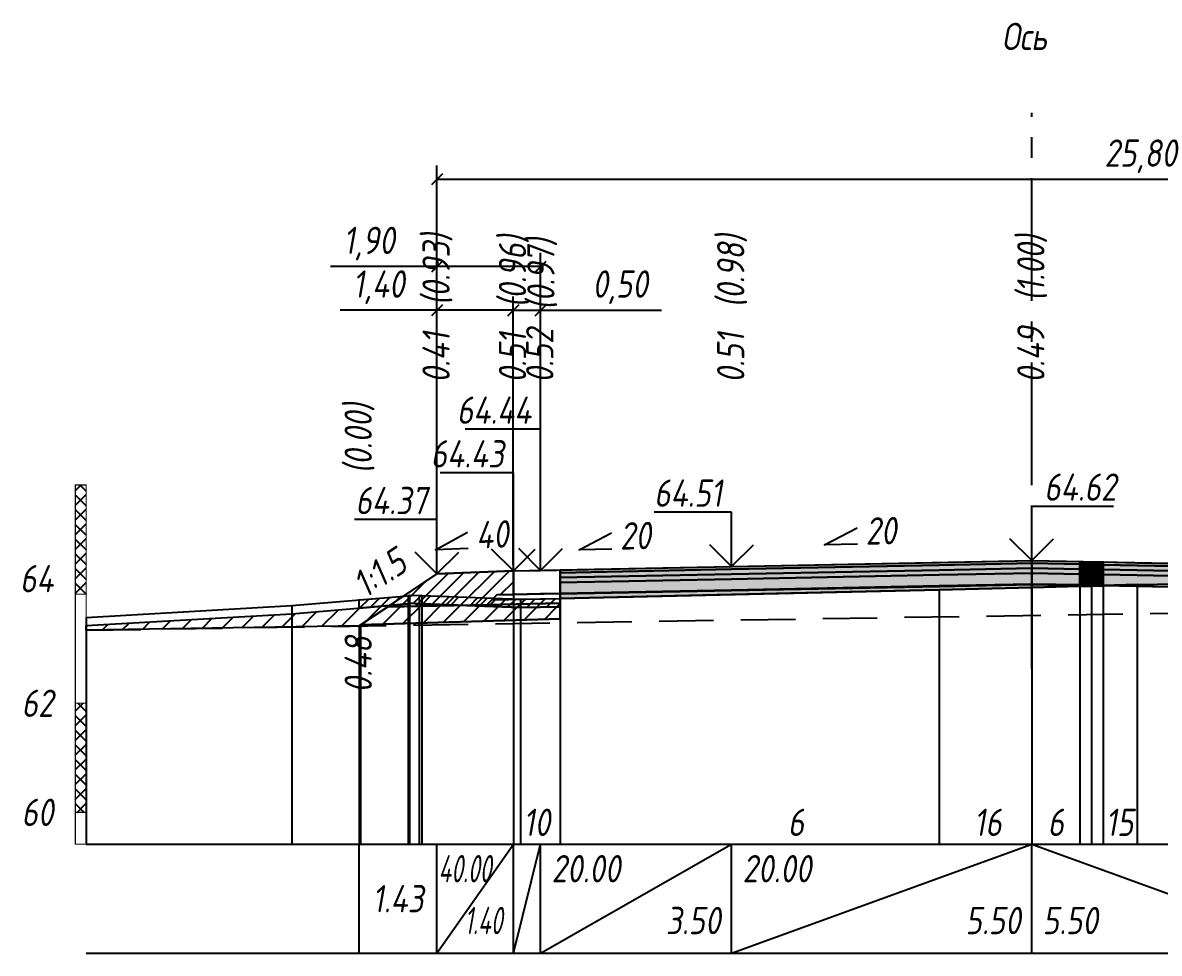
# Model space of a CAD drawing. Extents: x -717 to 1451, y -133302 to 233.
# Drawn here: x -302.2 to -198.1, y -128910 to -128824.7 of the extents above; entities that cross this region are included whole.
import ezdxf
from ezdxf.enums import TextEntityAlignment as Align

# ---------------------------------------------------------------- set-up
doc = ezdxf.new("R2010")
doc.units = 0
doc.linetypes.add('осевая2', pattern=[1.125, 0.75, -0.125, 0.125, -0.125])
doc.linetypes.add('штриховая', pattern=[0.75, 0.5, -0.25])
for name, color, linetype in [('Интерполированный поперечник', 2, 'Continuous'), ('Код_514', 1, 'Continuous'), ('Контур_0', 7, 'Continuous'), ('Контур_2521', 7, 'Continuous'), ('Контур_2564', 7, 'Continuous'), ('Контур_2660', 7, 'Continuous'), ('Контур_2665', 7, 'Continuous'), ('Контур_400', 7, 'Continuous'), ('Контур_508', 7, 'Continuous'), ('Контур_512', 7, 'Continuous'), ('Контур_513', 7, 'Continuous'), ('Контур_818', 7, 'Continuous'), ('Красный поперечник', 1, 'Continuous'), ('Линейка абсолютных высот', 7, 'Continuous'), ('Объём_2501', 7, 'Continuous'), ('Объём_2564', 7, 'Continuous'), ('Объём_2650', 7, 'Continuous'), ('Объём_2660', 7, 'Continuous'), ('Объём_2661', 7, 'Continuous'), ('Объём_2665', 7, 'Continuous'), ('Объём_2666', 7, 'Continuous'), ('Объём_2667', 7, 'Continuous'), ('Объём_2668', 7, 'Continuous'), ('Объём_2669', 7, 'Continuous'), ('Объём_2675', 7, 'Continuous'), ('Объём_2753', 7, 'Continuous'), ('Ось', 1, 'осевая2'), ('Откосы', 7, 'Continuous'), ('Отметки покрытия', 7, 'Continuous'), ('Рабочие отметки', 7, 'Continuous'), ('Рабочие отметки доп.', 7, 'Continuous'), ('Слои выравнивания', 7, 'Continuous'), ('Таблица', 7, 'Continuous'), ('Уклоны проезжей части', 7, 'Continuous'), ('Черный поперечник', 3, 'Continuous')]:
    doc.layers.add(name, color=color, linetype=linetype)
for name, color, linetype, true_color in [('Контур_2540', 2, 'Continuous', 0xffff00), ('Контур_2560', 2, 'Continuous', 0xffff00), ('Контур_2561', 7, 'Continuous', 0xff8040), ('Контур_2562', 3, 'Continuous', 0x00ff00), ('Контур_2563', 7, 'Continuous', 0xff8000), ('Контур_2570', 7, 'Continuous', 0x80ff00), ('Контур_2725', 7, 'Continuous', 0x323232), ('Контур_2736', 4, 'Continuous', 0x00ffff), ('Контур_2737', 4, 'Continuous', 0x00ffff), ('Контур_2738', 4, 'Continuous', 0x00ffff), ('Контур_2739', 4, 'Continuous', 0x00ffff), ('Контур_2741', 4, 'Continuous', 0x00ffff), ('Контур_2742', 4, 'Continuous', 0x00ffff), ('Контур_2743', 4, 'Continuous', 0x00ffff), ('Контур_2744', 7, 'Continuous', 0xa4ffff), ('Контур_2745', 7, 'Continuous', 0xa4ffff), ('Контур_2747', 4, 'Continuous', 0x00ffff), ('Контур_2748', 4, 'Continuous', 0x00ffff), ('Контур_2749', 4, 'Continuous', 0x00ffff), ('Контур_2750', 4, 'Continuous', 0x00ffff), ('Контур_2751', 4, 'Continuous', 0x00ffff), ('Контур_2752', 4, 'Continuous', 0x00ffff), ('Контур_2760', 7, 'Continuous', 0x323232), ('Контур_2761', 7, 'Continuous', 0x323232), ('Контур_2762', 7, 'Continuous', 0x323232), ('Контур_2763', 7, 'Continuous', 0x323232), ('Контур_2764', 7, 'Continuous', 0x323232), ('Контур_2765', 7, 'Continuous', 0x323232), ('Контур_402', 7, 'Continuous', 0xff6464), ('Контур_703', 4, 'Continuous', 0x00ffff), ('Контур_705', 4, 'Continuous', 0x00ffff), ('Контур_707', 4, 'Continuous', 0x00ffff), ('Контур_720', 131, 'Continuous', 0xaaffff), ('Объём_2500', 7, 'Continuous', 0xc0c0c0), ('Объём_2520', 7, 'Continuous', 0x80ffff), ('Объём_2540', 2, 'Continuous', 0xffff00), ('Объём_2560', 2, 'Continuous', 0xffff00), ('Объём_2561', 7, 'Continuous', 0xff8040), ('Объём_2562', 3, 'Continuous', 0x00ff00), ('Объём_2563', 7, 'Continuous', 0xff8000), ('Объём_2570', 7, 'Continuous', 0x80ff00), ('Объём_2600', 7, 'Continuous', 0x808000), ('Объём_2746', 2, 'Continuous', 0xffff00)]:
    doc.layers.add(name, color=color, linetype=linetype, true_color=true_color)
doc.styles.get("Standard").update_dxf_attribs({"font": 'txt', "height": 2.5})
doc.styles.add('М', font='romand.shx', dxfattribs={"width": 0.8, "oblique": 10, "height": 2.5})
doc.dimstyles.new('ISO-25', dxfattribs={"dimtxt": 2.5, "dimasz": 2.5, "dimexe": 1.25, "dimexo": 0.625, "dimtad": 1, "dimtxsty": 'Standard', "dimcen": 2.5, "dimadec": 0, "dimazin": 0, "dimtfac": 1, "dimtmove": 0, "dimatfit": 3, "dimfxl": 1, "dimarcsym": 0})
pattern_1 = [(45.00000125, (-376.3849, 0), (-0.6735192404, 0.673519211), []), (135.0000003, (-376.3849, 0), (-0.673519222, -0.67351923), [])]

# ---------------------------------------------------------------- blocks, each defined once
blk = doc.blocks.new('_Oblique')
at = {"color": 0, "linetype": 'ByBlock', "lineweight": -2}
blk.add_line((-0.5, -0.5), (0.5, 0.5), dxfattribs=at)
blk = doc.blocks.new('*D2722')
at = {"color": 0, "lineweight": -2, "transparency": 16777216}
for p, q in [((-264.25, -128874.68), (-264.25, -128849.82)), ((-257.25, -128874.4), (-257.25, -128849.82)), ((-264.25, -128851.07), (-273.12, -128851.07)), ((-257.25, -128851.07), (-264.25, -128851.07))]:
    blk.add_line(p, q, dxfattribs=at)
at = {"layer": 'Defpoints', "color": 0, "transparency": 16777216}
for p in [(-257.25, -128851.07), (-264.25, -128875.3), (-257.25, -128875.02)]:
    blk.add_point(p, dxfattribs=at)
at = {"color": 0, "lineweight": -2, "transparency": 16777216, "rotation": 180}
blk.add_blockref('_Oblique', (-264.25, -128851.07), dxfattribs=at)
at = {"color": 0, "lineweight": -2, "transparency": 16777216}
blk.add_blockref('_Oblique', (-257.25, -128851.07), dxfattribs=at)
at = {"color": 0, "transparency": 16777216, "insert": (-269.58, -128848.96), "char_height": 2.5, "width": 8.75, "attachment_point": 5, "style": 'М'}
blk.add_mtext('1,40', dxfattribs=at)
blk = doc.blocks.new('*D2724')
at = {"color": 0, "lineweight": -2, "transparency": 16777216}
for p, q in [((-257.25, -128874.4), (-257.25, -128849.82)), ((-254.75, -128874.35), (-254.75, -128849.82)), ((-257.25, -128851.07), (-254.75, -128851.07)), ((-254.75, -128851.07), (-243.68, -128851.07))]:
    blk.add_line(p, q, dxfattribs=at)
at = {"layer": 'Defpoints', "color": 0, "transparency": 16777216}
for p in [(-254.75, -128851.07), (-257.25, -128875.02), (-254.75, -128874.97)]:
    blk.add_point(p, dxfattribs=at)
at = {"color": 0, "lineweight": -2, "transparency": 16777216, "rotation": 180}
blk.add_blockref('_Oblique', (-257.25, -128851.07), dxfattribs=at)
at = {"color": 0, "lineweight": -2, "transparency": 16777216}
blk.add_blockref('_Oblique', (-254.75, -128851.07), dxfattribs=at)
at = {"color": 0, "transparency": 16777216, "insert": (-247.45, -128848.96), "char_height": 2.5, "width": 9.1667, "attachment_point": 5, "style": 'М'}
blk.add_mtext('0,50', dxfattribs=at)
blk = doc.blocks.new('*D2727')
at = {"color": 0, "lineweight": -2, "transparency": 16777216}
for p, q in [((-264.25, -128874.68), (-264.25, -128845.82)), ((-254.75, -128874.35), (-254.75, -128845.82)), ((-264.25, -128847.07), (-274, -128847.07)), ((-254.75, -128847.07), (-264.25, -128847.07))]:
    blk.add_line(p, q, dxfattribs=at)
at = {"layer": 'Defpoints', "color": 0, "transparency": 16777216}
for p in [(-254.75, -128847.07), (-264.25, -128875.3), (-254.75, -128874.97)]:
    blk.add_point(p, dxfattribs=at)
at = {"color": 0, "lineweight": -2, "transparency": 16777216, "rotation": 180}
blk.add_blockref('_Oblique', (-264.25, -128847.07), dxfattribs=at)
at = {"color": 0, "lineweight": -2, "transparency": 16777216}
blk.add_blockref('_Oblique', (-254.75, -128847.07), dxfattribs=at)
at = {"color": 0, "transparency": 16777216, "insert": (-270.46, -128844.96), "char_height": 2.5, "width": 8.75, "attachment_point": 5, "style": 'М'}
blk.add_mtext('1,90', dxfattribs=at)
blk = doc.blocks.new('*D2728')
at = {"color": 0, "lineweight": -2, "transparency": 16777216}
for p, q in [((-264.25, -128874.68), (-264.25, -128837.82)), ((-135.25, -128875.08), (-135.25, -128837.82)), ((-264.25, -128839.07), (-135.25, -128839.07))]:
    blk.add_line(p, q, dxfattribs=at)
at = {"layer": 'Defpoints', "color": 0, "transparency": 16777216}
for p in [(-135.25, -128839.07), (-264.25, -128875.3), (-135.25, -128875.7)]:
    blk.add_point(p, dxfattribs=at)
at = {"color": 0, "lineweight": -2, "transparency": 16777216, "rotation": 180}
blk.add_blockref('_Oblique', (-264.25, -128839.07), dxfattribs=at)
at = {"color": 0, "lineweight": -2, "transparency": 16777216}
blk.add_blockref('_Oblique', (-135.25, -128839.07), dxfattribs=at)
at = {"color": 0, "transparency": 16777216, "insert": (-199.75, -128836.96), "char_height": 2.5, "width": 12.0833, "attachment_point": 5, "style": 'М'}
blk.add_mtext('25,80', dxfattribs=at)

msp = doc.modelspace()

# ---------------------------------------------------------------- hatches: boundary and pattern name
at = {"layer": 'Линейка абсолютных высот'}
h = msp.add_hatch(dxfattribs=at)
h.set_pattern_fill('ANSI37', scale=0.3, style=0)
h.set_pattern_definition(pattern_1)
h.paths.add_polyline_path([(-296.385, -128877.087), (-296.385, -128867.087), (-297.385, -128867.087), (-297.385, -128877.087)])
h = msp.add_hatch(dxfattribs=at)
h.set_pattern_fill('ANSI37', scale=0.3, style=0)
h.set_pattern_definition(pattern_1)
h.paths.add_polyline_path([(-296.385, -128897.087), (-296.385, -128887.087), (-297.385, -128887.087), (-297.385, -128897.087)])
at = {"layer": 'Объём_2563'}
h = msp.add_hatch(dxfattribs=at)
h.set_pattern_fill('ANSI31', color=256, scale=0.3)
h.set_pattern_definition([(45, (-376.3849, 0), (-0.673519209, 0.673519209), [])])
h.paths.add_polyline_path([(-264.247, -128875.241), (-257.247, -128874.961), (-257.247, -128877.111), (-258.747, -128877.141), (-259.665, -128878.06), (-268.747, -128878.241)])
at = {"layer": 'Объём_2570'}
h = msp.add_hatch(dxfattribs=at)
h.set_pattern_fill('ANSI31', color=256, scale=0.2)
h.set_pattern_definition([(45, (-376.3849, 0), (-0.449012806, 0.449012806), [])])
h.paths.add_polyline_path([(-252.949, -128878.246), (-256.577, -128878.303), (-265.623, -128877.966), (-265.876, -128877.973), (-266.766, -128877.919), (-266.871, -128877.978), (-271.385, -128878.36), (-271.385, -128877.61), (-266.871, -128877.228), (-266.766, -128877.169), (-265.876, -128877.223), (-265.623, -128877.216), (-256.577, -128877.553), (-252.949, -128877.496)])
at = {"layer": 'Объём_2600'}
h = msp.add_hatch(dxfattribs=at)
h.set_pattern_fill('ANSI31', color=6, scale=0.4)
h.set_pattern_definition([(45, (-376.3849, 0), (-0.898025612, 0.898025612), [])])
h.paths.add_polyline_path([(-296.385, -128879.967), (-277.535, -128878.882), (-266.871, -128877.978), (-266.766, -128877.919), (-265.876, -128877.973), (-265.623, -128877.966), (-256.577, -128878.303), (-252.949, -128878.246), (-252.949, -128879.357), (-271.244, -128879.906), (-271.385, -128880), (-296.385, -128880.395)])
at = {"layer": 'Слои выравнивания'}
for color, points in [(2, [(-252.949, -128874.875), (-237.247, -128874.561), (-218.222, -128874.181), (-209.747, -128874.011), (-209.747, -128874.261), (-218.222, -128874.431), (-237.247, -128874.811), (-252.949, -128875.125)]), (3, [(-252.949, -128875.125), (-237.247, -128874.811), (-218.222, -128874.431), (-209.747, -128874.261), (-209.747, -128874.711), (-218.222, -128874.881), (-237.247, -128875.261), (-252.949, -128875.575)]), (2, [(-209.747, -128874.011), (-205.328, -128874.1), (-205.328, -128874.35), (-209.747, -128874.261)]), (3, [(-209.747, -128874.261), (-205.328, -128874.35), (-205.328, -128874.8), (-209.747, -128874.711)]), (2, [(-205.328, -128874.1), (-204.256, -128874.121), (-204.256, -128874.371), (-205.328, -128874.35)]), (3, [(-205.328, -128874.35), (-204.256, -128874.371), (-204.256, -128874.821), (-205.328, -128874.8)]), (2, [(-204.256, -128874.121), (-203.185, -128874.142), (-203.185, -128874.392), (-204.256, -128874.371)]), (3, [(-204.256, -128874.371), (-203.185, -128874.392), (-203.185, -128874.842), (-204.256, -128874.821)]), (2, [(-203.185, -128874.142), (-200.07, -128874.205), (-182.247, -128874.561), (-176.798, -128874.67), (-176.029, -128874.686), (-166.576, -128874.875), (-164.747, -128874.911), (-153.873, -128875.129), (-150.279, -128875.201), (-150.279, -128875.451), (-153.873, -128875.379), (-164.747, -128875.161), (-166.576, -128875.125), (-176.029, -128874.936), (-176.798, -128874.92), (-182.247, -128874.811), (-200.07, -128874.455), (-203.185, -128874.392)]), (3, [(-203.185, -128874.392), (-200.07, -128874.455), (-182.247, -128874.811), (-176.798, -128874.92), (-176.029, -128874.936), (-166.576, -128875.125), (-164.747, -128875.161), (-153.873, -128875.379), (-150.279, -128875.451), (-150.279, -128875.901), (-153.873, -128875.829), (-164.747, -128875.611), (-166.576, -128875.575), (-176.029, -128875.386), (-176.798, -128875.37), (-182.247, -128875.261), (-200.07, -128874.905), (-203.185, -128874.842)]), (4, [(-252.949, -128875.575), (-237.247, -128875.261), (-218.222, -128874.881), (-209.747, -128874.711), (-209.747, -128875.161), (-218.222, -128875.331), (-237.247, -128875.711), (-252.949, -128876.025)]), (5, [(-252.949, -128876.025), (-237.247, -128875.711), (-218.222, -128875.331), (-209.747, -128875.161), (-209.747, -128876.161), (-218.222, -128876.331), (-237.247, -128876.711), (-252.949, -128877.025)]), (4, [(-209.747, -128874.711), (-205.328, -128874.8), (-205.328, -128875.25), (-209.747, -128875.161)]), (5, [(-209.747, -128875.161), (-205.328, -128875.25), (-205.328, -128876.25), (-209.747, -128876.161)]), (4, [(-205.328, -128874.8), (-204.256, -128874.821), (-204.256, -128875.271), (-205.328, -128875.25)]), (5, [(-205.328, -128875.25), (-204.256, -128875.271), (-204.256, -128876.271), (-205.328, -128876.25)]), (4, [(-204.256, -128874.821), (-203.185, -128874.842), (-203.185, -128875.292), (-204.256, -128875.271)]), (5, [(-204.256, -128875.271), (-203.185, -128875.292), (-203.185, -128876.292), (-204.256, -128876.271)]), (4, [(-203.185, -128874.842), (-200.07, -128874.905), (-182.247, -128875.261), (-176.798, -128875.37), (-176.029, -128875.386), (-166.576, -128875.575), (-164.747, -128875.611), (-153.873, -128875.829), (-150.279, -128875.901), (-150.279, -128876.351), (-153.873, -128876.279), (-164.747, -128876.061), (-166.576, -128876.025), (-176.029, -128875.836), (-176.798, -128875.82), (-182.247, -128875.711), (-200.07, -128875.355), (-203.185, -128875.292)]), (5, [(-203.185, -128875.292), (-200.07, -128875.355), (-182.247, -128875.711), (-176.798, -128875.82), (-176.029, -128875.836), (-166.576, -128876.025), (-164.747, -128876.061), (-153.873, -128876.279), (-150.279, -128876.351), (-150.279, -128877.351), (-153.873, -128877.279), (-164.747, -128877.061), (-166.576, -128877.025), (-176.029, -128876.836), (-176.798, -128876.82), (-182.247, -128876.711), (-200.07, -128876.355), (-203.185, -128876.292)]), (7, [(-252.949, -128877.025), (-237.247, -128876.711), (-218.222, -128876.331), (-209.747, -128876.161), (-209.747, -128876.211), (-218.222, -128876.381), (-237.247, -128876.761), (-252.949, -128877.075)]), (6, [(-252.949, -128877.075), (-237.247, -128876.761), (-218.222, -128876.381), (-209.747, -128876.211), (-209.747, -128876.467), (-218.222, -128876.694), (-237.247, -128877.133), (-252.949, -128877.496)]), (7, [(-209.747, -128876.161), (-205.328, -128876.25), (-205.328, -128876.3), (-209.747, -128876.211)]), (6, [(-209.747, -128876.211), (-205.328, -128876.3), (-205.328, -128876.35), (-209.747, -128876.467)]), (7, [(-205.328, -128876.25), (-204.256, -128876.271), (-204.256, -128876.321), (-205.328, -128876.3)]), (6, [(-205.328, -128876.3), (-204.256, -128876.321), (-204.256, -128876.371), (-205.328, -128876.35)]), (7, [(-204.256, -128876.271), (-203.185, -128876.292), (-203.185, -128876.342), (-204.256, -128876.321)])]:
    msp.add_hatch(color=color, dxfattribs=at).paths.add_polyline_path(points)

# ---------------------------------------------------------------- linework, layer by layer
at = {"layer": 'Интерполированный поперечник', "linetype": 'штриховая', "ltscale": 10, "flags": 128}
msp.add_lwpolyline([(-296.385, -128880.395), (-107.01, -128877.404)], dxfattribs=at)
at = {"layer": 'Код_514'}
for p, q in [((-271.385, -128910), (-271.385, -128900)), ((-264.247, -128910), (-264.247, -128900)), ((-264.247, -128910), (-257.247, -128900)), ((-257.247, -128910), (-257.247, -128900)), ((-257.247, -128910), (-254.747, -128900)), ((-254.747, -128910), (-254.747, -128900)), ((-254.747, -128910), (-237.247, -128900)), ((-237.247, -128910), (-237.247, -128900)), ((-237.247, -128910), (-209.747, -128900)), ((-209.747, -128910), (-209.747, -128900)), ((-209.747, -128900), (-182.247, -128910))]:
    msp.add_line(p, q, dxfattribs=at)
at = {"layer": 'Контур_0', "flags": 128}
for points in [[(-264.247, -128875.241), (-271.385, -128880), (-271.385, -128880), (-271.385, -128880), (-271.385, -128880), (-271.385, -128880), (-271.385, -128880), (-271.385, -128880), (-271.385, -128880), (-271.385, -128880), (-271.385, -128880), (-271.385, -128880), (-271.385, -128880), (-271.385, -128880), (-271.385, -128880), (-271.385, -128880)], [(-264.247, -128875.241), (-271.385, -128880), (-271.385, -128880), (-271.385, -128880), (-271.385, -128880), (-271.385, -128880), (-271.385, -128880), (-271.385, -128880), (-271.385, -128880), (-271.385, -128880), (-271.385, -128880), (-271.385, -128880), (-271.385, -128880), (-271.385, -128880), (-271.385, -128880), (-271.385, -128880), (-271.385, -128880), (-271.385, -128880), (-271.385, -128880), (-271.385, -128880), (-271.385, -128880), (-271.385, -128880), (-271.385, -128880), (-271.385, -128880), (-271.385, -128880), (-271.385, -128880), (-271.385, -128880), (-271.385, -128880), (-271.385, -128880), (-271.385, -128880)], [(-254.747, -128877.061), (-257.247, -128877.111), (-257.247, -128874.961), (-252.949, -128874.875), (-252.949, -128877.025), (-254.747, -128877.061), (-254.747, -128877.061)], [(-268.747, -128878.241), (-259.665, -128878.06), (-258.747, -128877.141), (-257.247, -128877.111)], [(-258.747, -128877.141), (-252.949, -128877.025), (-252.949, -128877.925), (-259.665, -128878.06), (-258.747, -128877.141), (-258.747, -128877.141)]]:
    msp.add_lwpolyline(points, dxfattribs=at)
at = {"layer": 'Контур_2521', "color": 250, "flags": 128}
msp.add_lwpolyline([(-259.206, -128877.6), (-252.949, -128877.475)], dxfattribs=at)
at = {"layer": 'Контур_2540', "flags": 128}
msp.add_lwpolyline([(-259.665, -128878.06), (-252.949, -128877.925), (-252.949, -128879.357), (-271.244, -128879.906), (-268.747, -128878.241), (-259.665, -128878.06), (-259.665, -128878.06)], dxfattribs=at)
at = {"layer": 'Контур_2560', "flags": 128}
msp.add_lwpolyline([(-264.247, -128875.241), (-264.247, -128875.241), (-264.247, -128875.241), (-257.247, -128874.961)], dxfattribs=at)
at = {"layer": 'Контур_2561', "flags": 128}
msp.add_lwpolyline([(-257.247, -128874.961), (-257.247, -128874.961), (-264.247, -128875.241), (-264.247, -128875.241), (-257.247, -128874.961)], dxfattribs=at)
at = {"layer": 'Контур_2562', "flags": 128}
msp.add_lwpolyline([(-264.247, -128875.241), (-264.247, -128875.241), (-264.247, -128875.241), (-264.247, -128875.241), (-264.247, -128875.241)], dxfattribs=at)
at = {"layer": 'Контур_2563', "flags": 128}
msp.add_lwpolyline([(-264.247, -128875.241), (-257.247, -128874.961), (-257.247, -128877.111), (-258.747, -128877.141), (-259.665, -128878.06), (-268.747, -128878.241), (-264.247, -128875.241), (-264.247, -128875.241)], dxfattribs=at)
at = {"layer": 'Контур_2564', "flags": 128}
msp.add_lwpolyline([(-264.247, -128875.241), (-257.247, -128874.961)], dxfattribs=at)
at = {"layer": 'Контур_2570', "flags": 128}
msp.add_lwpolyline([(-296.385, -128879.967), (-277.535, -128878.882), (-266.871, -128877.978), (-266.766, -128877.919), (-265.876, -128877.973), (-265.623, -128877.966), (-256.577, -128878.303), (-252.949, -128878.246)], dxfattribs=at)
at = {"layer": 'Контур_2660', "flags": 128}
msp.add_lwpolyline([(-271.244, -128879.906), (-252.949, -128879.357)], dxfattribs=at)
at = {"layer": 'Контур_2665', "flags": 128}
msp.add_lwpolyline([(-264.247, -128875.241), (-264.247, -128875.241)], dxfattribs=at)
at = {"layer": 'Контур_2725', "flags": 128}
msp.add_lwpolyline([(-252.949, -128877.496), (-237.247, -128877.133), (-218.222, -128876.694), (-209.747, -128876.467), (-205.328, -128876.35), (-204.256, -128876.371), (-204.256, -128876.321), (-203.185, -128876.342), (-203.185, -128876.292), (-200.07, -128876.355), (-182.247, -128876.711), (-176.798, -128876.82), (-176.029, -128876.836), (-166.576, -128877.025), (-164.747, -128877.061), (-153.873, -128877.279), (-150.279, -128877.351)], dxfattribs=at)
at = {"layer": 'Контур_2736', "flags": 128}
msp.add_lwpolyline([(-264.247, -128875.241), (-271.385, -128880)], dxfattribs=at)
at = {"layer": 'Контур_2737', "flags": 128}
msp.add_lwpolyline([(-271.385, -128880), (-271.385, -128880)], dxfattribs=at)
at = {"layer": 'Контур_2738', "flags": 128}
msp.add_lwpolyline([(-271.385, -128880), (-271.385, -128880)], dxfattribs=at)
at = {"layer": 'Контур_2739', "flags": 128}
msp.add_lwpolyline([(-271.385, -128880), (-271.385, -128880)], dxfattribs=at)
at = {"layer": 'Контур_2741', "flags": 128}
msp.add_lwpolyline([(-271.385, -128880), (-271.385, -128880)], dxfattribs=at)
at = {"layer": 'Контур_2742', "flags": 128}
msp.add_lwpolyline([(-271.385, -128880), (-271.385, -128880)], dxfattribs=at)
at = {"layer": 'Контур_2743', "flags": 128}
msp.add_lwpolyline([(-271.385, -128880), (-271.385, -128880)], dxfattribs=at)
at = {"layer": 'Контур_2744', "flags": 128}
msp.add_lwpolyline([(-271.385, -128880), (-271.385, -128880)], dxfattribs=at)
msp.add_lwpolyline([(-271.385, -128880), (-271.385, -128880)], dxfattribs=at)
msp.add_lwpolyline([(-271.385, -128880), (-271.385, -128880)], dxfattribs=at)
msp.add_lwpolyline([(-271.385, -128880), (-271.385, -128880)], dxfattribs=at)
msp.add_lwpolyline([(-271.385, -128880), (-271.385, -128880)], dxfattribs=at)
msp.add_lwpolyline([(-271.385, -128880), (-271.385, -128880)], dxfattribs=at)
at = {"layer": 'Контур_2745', "flags": 128}
msp.add_lwpolyline([(-271.385, -128880), (-271.385, -128880)], dxfattribs=at)
msp.add_lwpolyline([(-271.385, -128880), (-271.385, -128880)], dxfattribs=at)
msp.add_lwpolyline([(-271.385, -128880), (-271.385, -128880)], dxfattribs=at)
msp.add_lwpolyline([(-271.385, -128880), (-271.385, -128880)], dxfattribs=at)
msp.add_lwpolyline([(-271.385, -128880), (-271.385, -128880)], dxfattribs=at)
msp.add_lwpolyline([(-271.385, -128880), (-271.385, -128880)], dxfattribs=at)
at = {"layer": 'Контур_2747', "flags": 128}
msp.add_lwpolyline([(-271.385, -128880), (-271.385, -128880)], dxfattribs=at)
at = {"layer": 'Контур_2748', "flags": 128}
msp.add_lwpolyline([(-271.385, -128880), (-271.385, -128880)], dxfattribs=at)
at = {"layer": 'Контур_2749', "flags": 128}
msp.add_lwpolyline([(-271.385, -128880), (-271.385, -128880)], dxfattribs=at)
at = {"layer": 'Контур_2750', "flags": 128}
msp.add_lwpolyline([(-271.385, -128880), (-271.385, -128880)], dxfattribs=at)
at = {"layer": 'Контур_2751', "flags": 128}
msp.add_lwpolyline([(-271.385, -128880), (-271.385, -128880)], dxfattribs=at)
at = {"layer": 'Контур_2752', "flags": 128}
msp.add_lwpolyline([(-271.385, -128880), (-271.385, -128880)], dxfattribs=at)
at = {"layer": 'Контур_2760', "flags": 128}
msp.add_lwpolyline([(-252.949, -128874.875), (-237.247, -128874.561), (-218.222, -128874.181), (-209.747, -128874.011), (-205.328, -128874.1), (-204.256, -128874.121), (-203.185, -128874.142), (-200.07, -128874.205), (-182.247, -128874.561), (-176.798, -128874.67), (-176.029, -128874.686), (-166.576, -128874.875), (-164.747, -128874.911), (-153.873, -128875.129), (-150.279, -128875.201)], dxfattribs=at)
at = {"layer": 'Контур_2761', "flags": 128}
msp.add_lwpolyline([(-252.949, -128875.125), (-237.247, -128874.811), (-218.222, -128874.431), (-209.747, -128874.261), (-205.328, -128874.35), (-204.256, -128874.371), (-203.185, -128874.392), (-200.07, -128874.455), (-182.247, -128874.811), (-176.798, -128874.92), (-176.029, -128874.936), (-166.576, -128875.125), (-164.747, -128875.161), (-153.873, -128875.379), (-150.279, -128875.451)], dxfattribs=at)
at = {"layer": 'Контур_2762', "flags": 128}
msp.add_lwpolyline([(-252.949, -128875.575), (-237.247, -128875.261), (-218.222, -128874.881), (-209.747, -128874.711), (-205.328, -128874.8), (-204.256, -128874.821), (-203.185, -128874.842), (-200.07, -128874.905), (-182.247, -128875.261), (-176.798, -128875.37), (-176.029, -128875.386), (-166.576, -128875.575), (-164.747, -128875.611), (-153.873, -128875.829), (-150.279, -128875.901)], dxfattribs=at)
at = {"layer": 'Контур_2763', "flags": 128}
msp.add_lwpolyline([(-252.949, -128876.025), (-237.247, -128875.711), (-218.222, -128875.331), (-209.747, -128875.161), (-205.328, -128875.25), (-204.256, -128875.271), (-203.185, -128875.292), (-200.07, -128875.355), (-182.247, -128875.711), (-176.798, -128875.82), (-176.029, -128875.836), (-166.576, -128876.025), (-164.747, -128876.061), (-153.873, -128876.279), (-150.279, -128876.351)], dxfattribs=at)
at = {"layer": 'Контур_2764', "flags": 128}
msp.add_lwpolyline([(-252.949, -128877.025), (-237.247, -128876.711), (-218.222, -128876.331), (-209.747, -128876.161), (-205.328, -128876.25), (-204.256, -128876.271), (-203.185, -128876.292)], dxfattribs=at)
at = {"layer": 'Контур_2765', "flags": 128}
msp.add_lwpolyline([(-252.949, -128877.075), (-237.247, -128876.761), (-218.222, -128876.381), (-209.747, -128876.211), (-205.328, -128876.3), (-204.256, -128876.321)], dxfattribs=at)
at = {"layer": 'Контур_400', "flags": 128}
for points in [[(-257.247, -128874.961), (-254.747, -128874.911), (-254.747, -128874.911), (-254.747, -128874.911), (-254.747, -128874.911), (-254.747, -128874.911), (-254.747, -128874.911), (-237.247, -128874.561), (-209.747, -128874.011)], [(-209.747, -128874.011), (-182.247, -128874.561), (-164.747, -128874.911), (-164.747, -128874.911), (-164.747, -128874.911), (-164.747, -128874.911), (-144.747, -128875.311), (-144.747, -128875.311), (-142.247, -128875.361)]]:
    msp.add_lwpolyline(points, dxfattribs=at)
at = {"layer": 'Контур_402', "flags": 128}
msp.add_lwpolyline([(-271.244, -128879.906), (-252.949, -128879.357), (-252.949, -128877.496), (-218.222, -128876.694), (-209.747, -128876.467), (-205.328, -128876.35), (-204.256, -128876.371), (-204.256, -128876.321), (-203.185, -128876.342), (-203.185, -128876.292), (-150.279, -128877.351), (-150.279, -128875.201), (-144.747, -128875.311), (-142.247, -128875.361), (-142.247, -128880.086), (-132.01, -128880.393)], dxfattribs=at)
at = {"layer": 'Контур_508', "flags": 128}
msp.add_lwpolyline([(-271.385, -128880), (-271.244, -128879.906), (-252.949, -128879.357), (-252.949, -128877.496), (-218.222, -128876.694), (-200.07, -128876.209), (-205.328, -128876.35), (-204.256, -128876.371), (-204.256, -128876.321), (-203.185, -128876.342), (-203.185, -128876.292), (-150.279, -128877.351), (-150.279, -128875.201), (-144.747, -128875.311), (-142.247, -128875.361), (-142.247, -128880.086), (-132.01, -128880.393)], dxfattribs=at)
at = {"layer": 'Контур_512', "flags": 128}
msp.add_lwpolyline([(-271.385, -128880), (-271.244, -128879.906), (-252.949, -128879.357)], dxfattribs=at)
at = {"layer": 'Контур_513', "flags": 128}
msp.add_lwpolyline([(-271.385, -128880), (-271.244, -128879.906), (-252.949, -128879.357), (-252.949, -128877.496), (-218.222, -128876.694), (-209.747, -128876.467), (-205.328, -128876.35), (-204.256, -128876.371), (-204.256, -128876.321), (-203.185, -128876.342), (-203.185, -128876.292), (-150.279, -128877.351), (-150.279, -128875.201), (-144.747, -128875.311), (-142.247, -128875.361), (-142.247, -128880.086), (-132.01, -128880.393)], dxfattribs=at)
at = {"layer": 'Контур_703', "flags": 128}
for points in [[(-264.247, -128875.241), (-271.385, -128880)], [(-271.385, -128880), (-271.385, -128880)]]:
    msp.add_lwpolyline(points, dxfattribs=at)
at = {"layer": 'Контур_705', "flags": 128}
msp.add_lwpolyline([(-271.385, -128880), (-271.385, -128880)], dxfattribs=at)
at = {"layer": 'Контур_707', "flags": 128}
msp.add_lwpolyline([(-271.385, -128880), (-271.385, -128880)], dxfattribs=at)
at = {"layer": 'Контур_720', "flags": 128}
msp.add_lwpolyline([(-271.385, -128880), (-271.385, -128880)], dxfattribs=at)
at = {"layer": 'Контур_818', "flags": 128}
msp.add_lwpolyline([(-271.385, -128878.36), (-266.871, -128877.978), (-266.766, -128877.919), (-265.876, -128877.973), (-265.623, -128877.966), (-256.577, -128878.303), (-252.949, -128878.246)], dxfattribs=at)
at = {"layer": 'Красный поперечник'}
for p, q in [((-254.747, -128874.911), (-237.247, -128874.561)), ((-237.247, -128874.561), (-209.747, -128874.011)), ((-209.747, -128874.011), (-182.247, -128874.561)), ((-271.385, -128880), (-264.247, -128875.241)), ((-264.247, -128875.241), (-257.247, -128874.961)), ((-257.247, -128874.961), (-254.747, -128874.911)), ((-252.949, -128879.357), (-252.949, -128900)), ((-271.385, -128880), (-271.385, -128900)), ((-271.244, -128879.906), (-271.244, -128900))]:
    msp.add_line(p, q, dxfattribs=at)
at = {"layer": 'Линейка абсолютных высот', "color": 7, "const_width": 0.1, "flags": 128}
for points in [[(-296.385, -128877.087), (-296.385, -128867.087), (-297.385, -128867.087), (-297.385, -128877.087), (-296.385, -128877.087)], [(-296.385, -128887.087), (-296.385, -128877.087), (-297.385, -128877.087), (-297.385, -128887.087), (-296.385, -128887.087)], [(-296.385, -128897.087), (-296.385, -128887.087), (-297.385, -128887.087), (-297.385, -128897.087), (-296.385, -128897.087)], [(-296.385, -128900), (-296.385, -128897.087), (-297.385, -128897.087), (-297.385, -128900), (-296.385, -128900)]]:
    msp.add_lwpolyline(points, dxfattribs=at)
at = {"layer": 'Объём_2500', "flags": 128}
msp.add_lwpolyline([(-254.747, -128877.061), (-257.247, -128877.111), (-257.247, -128874.961), (-252.949, -128874.875), (-252.949, -128877.025), (-254.747, -128877.061), (-254.747, -128877.061)], dxfattribs=at)
at = {"layer": 'Объём_2501', "flags": 128}
for points in [[(-257.247, -128874.961), (-254.747, -128874.911), (-254.747, -128874.911), (-254.747, -128874.911), (-254.747, -128874.911), (-254.747, -128874.911), (-254.747, -128874.911), (-237.247, -128874.561), (-209.747, -128874.011)], [(-209.747, -128874.011), (-182.247, -128874.561), (-164.747, -128874.911), (-164.747, -128874.911), (-164.747, -128874.911), (-164.747, -128874.911), (-144.747, -128875.311), (-144.747, -128875.311), (-142.247, -128875.361)]]:
    msp.add_lwpolyline(points, dxfattribs=at)
at = {"layer": 'Объём_2520', "color": 250, "flags": 128}
msp.add_lwpolyline([(-258.747, -128877.141), (-252.949, -128877.025), (-252.949, -128877.925), (-259.665, -128878.06), (-258.747, -128877.141), (-258.747, -128877.141)], dxfattribs=at)
at = {"layer": 'Объём_2540', "flags": 128}
msp.add_lwpolyline([(-259.665, -128878.06), (-252.949, -128877.925), (-252.949, -128879.357), (-271.244, -128879.906), (-268.747, -128878.241), (-259.665, -128878.06), (-259.665, -128878.06)], dxfattribs=at)
at = {"layer": 'Объём_2560', "flags": 128}
msp.add_lwpolyline([(-264.247, -128875.241), (-264.247, -128875.241), (-264.247, -128875.241), (-257.247, -128874.961)], dxfattribs=at)
at = {"layer": 'Объём_2561', "flags": 128}
msp.add_lwpolyline([(-257.247, -128874.961), (-257.247, -128874.961), (-264.247, -128875.241), (-264.247, -128875.241), (-257.247, -128874.961)], dxfattribs=at)
at = {"layer": 'Объём_2562', "flags": 128}
msp.add_lwpolyline([(-264.247, -128875.241), (-264.247, -128875.241), (-264.247, -128875.241), (-264.247, -128875.241), (-264.247, -128875.241)], dxfattribs=at)
at = {"layer": 'Объём_2563', "color": 250, "flags": 128}
msp.add_lwpolyline([(-264.247, -128875.241), (-257.247, -128874.961), (-257.247, -128877.111), (-258.747, -128877.141), (-259.665, -128878.06), (-268.747, -128878.241), (-264.247, -128875.241), (-264.247, -128875.241)], dxfattribs=at)
at = {"layer": 'Объём_2564', "flags": 128}
msp.add_lwpolyline([(-264.247, -128875.241), (-257.247, -128874.961)], dxfattribs=at)
at = {"layer": 'Объём_2570', "flags": 128}
msp.add_lwpolyline([(-252.949, -128878.246), (-252.949, -128878.246), (-252.949, -128878.246), (-256.577, -128878.303), (-265.623, -128877.966), (-265.876, -128877.973), (-266.766, -128877.919), (-266.871, -128877.978), (-271.385, -128878.36), (-271.385, -128877.61), (-266.871, -128877.228), (-266.766, -128877.169), (-265.876, -128877.223), (-265.623, -128877.216), (-256.577, -128877.553), (-252.949, -128877.496), (-252.949, -128877.496), (-252.949, -128877.496), (-252.949, -128878.246), (-252.949, -128878.246)], dxfattribs=at)
at = {"layer": 'Объём_2650', "color": 6, "flags": 128}
msp.add_lwpolyline([(-296.385, -128879.967), (-277.535, -128878.882), (-266.871, -128877.978), (-266.766, -128877.919), (-265.876, -128877.973), (-265.623, -128877.966), (-256.577, -128878.303), (-252.949, -128878.246), (-252.949, -128879.357), (-271.244, -128879.906), (-271.385, -128880), (-296.385, -128880.395), (-296.385, -128879.967), (-296.385, -128879.967)], dxfattribs=at)
at = {"layer": 'Объём_2660', "flags": 128}
msp.add_lwpolyline([(-271.244, -128879.906), (-252.949, -128879.357)], dxfattribs=at)
at = {"layer": 'Объём_2661', "flags": 128}
msp.add_lwpolyline([(-264.247, -128875.241), (-271.385, -128880)], dxfattribs=at)
at = {"layer": 'Объём_2665', "flags": 128}
msp.add_lwpolyline([(-264.247, -128875.241), (-264.247, -128875.241)], dxfattribs=at)
at = {"layer": 'Объём_2666', "flags": 128}
msp.add_lwpolyline([(-264.247, -128875.241), (-271.385, -128880)], dxfattribs=at)
at = {"layer": 'Объём_2667', "flags": 128}
msp.add_lwpolyline([(-271.385, -128880), (-271.385, -128880)], dxfattribs=at)
msp.add_lwpolyline([(-271.385, -128880), (-271.385, -128880)], dxfattribs=at)
at = {"layer": 'Объём_2668', "flags": 128}
msp.add_lwpolyline([(-271.385, -128880), (-271.385, -128880)], dxfattribs=at)
msp.add_lwpolyline([(-271.385, -128880), (-271.385, -128880)], dxfattribs=at)
at = {"layer": 'Объём_2669', "flags": 128}
msp.add_lwpolyline([(-271.385, -128880), (-271.385, -128880)], dxfattribs=at)
msp.add_lwpolyline([(-271.385, -128880), (-271.385, -128880)], dxfattribs=at)
at = {"layer": 'Объём_2675', "flags": 128}
msp.add_lwpolyline([(-271.385, -128880), (-271.385, -128880)], dxfattribs=at)
msp.add_lwpolyline([(-271.385, -128880), (-271.385, -128880)], dxfattribs=at)
msp.add_lwpolyline([(-271.385, -128880), (-271.385, -128880)], dxfattribs=at)
msp.add_lwpolyline([(-271.385, -128880), (-271.385, -128880)], dxfattribs=at)
msp.add_lwpolyline([(-271.385, -128880), (-271.385, -128880)], dxfattribs=at)
msp.add_lwpolyline([(-271.385, -128880), (-271.385, -128880)], dxfattribs=at)
msp.add_lwpolyline([(-271.385, -128880), (-271.385, -128880)], dxfattribs=at)
msp.add_lwpolyline([(-271.385, -128880), (-271.385, -128880)], dxfattribs=at)
msp.add_lwpolyline([(-271.385, -128880), (-271.385, -128880)], dxfattribs=at)
msp.add_lwpolyline([(-271.385, -128880), (-271.385, -128880)], dxfattribs=at)
msp.add_lwpolyline([(-271.385, -128880), (-271.385, -128880)], dxfattribs=at)
msp.add_lwpolyline([(-271.385, -128880), (-271.385, -128880)], dxfattribs=at)
at = {"layer": 'Объём_2746', "flags": 128}
msp.add_lwpolyline([(-252.949, -128879.357), (-271.244, -128879.906), (-268.567, -128878.122), (-266.871, -128877.978), (-266.766, -128877.919), (-265.876, -128877.973), (-265.623, -128877.966), (-256.577, -128878.303), (-252.949, -128878.246), (-252.949, -128879.357), (-252.949, -128879.357)], dxfattribs=at)
at = {"layer": 'Объём_2753', "flags": 128}
msp.add_lwpolyline([(-252.949, -128874.875), (-252.949, -128874.875)], dxfattribs=at)
at = {"layer": 'Ось', "ltscale": 15}
msp.add_line((-209.747, -128883.971), (-209.747, -128832.982), dxfattribs=at)
at = {"layer": 'Откосы', "color": 1, "flags": 128}
for points in [[(-261.397, -128872.899), (-264.395, -128873.019), (-261.457, -128871.4)], [(-248.222, -128872.969), (-251.222, -128873.029), (-248.252, -128871.47)], [(-225.722, -128872.519), (-228.722, -128872.579), (-225.752, -128871.02)]]:
    msp.add_lwpolyline(points, dxfattribs=at)
at = {"layer": 'Отметки покрытия', "color": 1}
for p, q in [((-254.747, -128861.961), (-261.647, -128861.961)), ((-254.747, -128874.911), (-254.747, -128861.961)), ((-257.247, -128865.961), (-263.947, -128865.961)), ((-257.247, -128874.961), (-257.247, -128865.961)), ((-209.747, -128874.011), (-209.747, -128869.011)), ((-209.747, -128869.011), (-202.247, -128869.011)), ((-264.247, -128870.241), (-271.797, -128870.241)), ((-264.247, -128875.241), (-264.247, -128870.241)), ((-237.247, -128869.561), (-244.347, -128869.561)), ((-237.247, -128874.561), (-237.247, -128869.561)), ((-209.747, -128874.011), (-211.747, -128872.011)), ((-209.747, -128874.011), (-207.747, -128872.011)), ((-264.247, -128875.241), (-266.247, -128873.241)), ((-264.247, -128875.241), (-262.247, -128873.241)), ((-257.247, -128874.961), (-259.247, -128872.961)), ((-257.247, -128874.961), (-255.247, -128872.961)), ((-254.747, -128874.911), (-256.747, -128872.911)), ((-254.747, -128874.911), (-252.747, -128872.911)), ((-237.247, -128874.561), (-239.247, -128872.561)), ((-237.247, -128874.561), (-235.247, -128872.561))]:
    msp.add_line(p, q, dxfattribs=at)
at = {"layer": 'Слои выравнивания'}
for p, q in [((-209.747, -128874.011), (-209.747, -128900)), ((-205.328, -128874.1), (-205.328, -128900)), ((-204.256, -128874.121), (-204.256, -128900)), ((-204.256, -128874.121), (-204.256, -128900)), ((-203.185, -128874.142), (-203.185, -128900)), ((-203.185, -128874.142), (-203.185, -128900)), ((-257.247, -128874.961), (-257.247, -128900)), ((-252.949, -128874.875), (-252.949, -128900))]:
    msp.add_line(p, q, dxfattribs=at)
at = {"layer": 'Слои выравнивания', "color": 2, "flags": 128}
for points in [[(-252.949, -128874.875), (-237.247, -128874.561), (-218.222, -128874.181), (-209.747, -128874.011), (-209.747, -128874.261), (-218.222, -128874.431), (-237.247, -128874.811), (-252.949, -128875.125)], [(-209.747, -128874.011), (-205.328, -128874.1), (-205.328, -128874.35), (-209.747, -128874.261)], [(-205.328, -128874.1), (-204.256, -128874.121), (-204.256, -128874.371), (-205.328, -128874.35)], [(-204.256, -128874.121), (-204.256, -128874.371)], [(-204.256, -128874.121), (-203.185, -128874.142), (-203.185, -128874.392), (-204.256, -128874.371)], [(-203.185, -128874.142), (-203.185, -128874.392)], [(-203.185, -128874.142), (-200.07, -128874.205), (-182.247, -128874.561), (-176.798, -128874.67), (-176.029, -128874.686), (-166.576, -128874.875), (-164.747, -128874.911), (-153.873, -128875.129), (-150.279, -128875.201), (-150.279, -128875.451), (-153.873, -128875.379), (-164.747, -128875.161), (-166.576, -128875.125), (-176.029, -128874.936), (-176.798, -128874.92), (-182.247, -128874.811), (-200.07, -128874.455), (-203.185, -128874.392)]]:
    msp.add_lwpolyline(points, close=True, dxfattribs=at)
at = {"layer": 'Слои выравнивания', "color": 3, "flags": 128}
for points in [[(-252.949, -128875.125), (-237.247, -128874.811), (-218.222, -128874.431), (-209.747, -128874.261), (-209.747, -128874.711), (-218.222, -128874.881), (-237.247, -128875.261), (-252.949, -128875.575)], [(-209.747, -128874.261), (-205.328, -128874.35), (-205.328, -128874.8), (-209.747, -128874.711)], [(-205.328, -128874.35), (-204.256, -128874.371), (-204.256, -128874.821), (-205.328, -128874.8)], [(-204.256, -128874.371), (-204.256, -128874.821)], [(-204.256, -128874.371), (-203.185, -128874.392), (-203.185, -128874.842), (-204.256, -128874.821)], [(-203.185, -128874.392), (-203.185, -128874.842)], [(-203.185, -128874.392), (-200.07, -128874.455), (-182.247, -128874.811), (-176.798, -128874.92), (-176.029, -128874.936), (-166.576, -128875.125), (-164.747, -128875.161), (-153.873, -128875.379), (-150.279, -128875.451), (-150.279, -128875.901), (-153.873, -128875.829), (-164.747, -128875.611), (-166.576, -128875.575), (-176.029, -128875.386), (-176.798, -128875.37), (-182.247, -128875.261), (-200.07, -128874.905), (-203.185, -128874.842)]]:
    msp.add_lwpolyline(points, close=True, dxfattribs=at)
at = {"layer": 'Слои выравнивания', "color": 4, "flags": 128}
for points in [[(-252.949, -128875.575), (-237.247, -128875.261), (-218.222, -128874.881), (-209.747, -128874.711), (-209.747, -128875.161), (-218.222, -128875.331), (-237.247, -128875.711), (-252.949, -128876.025)], [(-209.747, -128874.711), (-205.328, -128874.8), (-205.328, -128875.25), (-209.747, -128875.161)], [(-205.328, -128874.8), (-204.256, -128874.821), (-204.256, -128875.271), (-205.328, -128875.25)], [(-204.256, -128874.821), (-204.256, -128875.271)], [(-204.256, -128874.821), (-203.185, -128874.842), (-203.185, -128875.292), (-204.256, -128875.271)], [(-203.185, -128874.842), (-203.185, -128875.292)], [(-203.185, -128874.842), (-200.07, -128874.905), (-182.247, -128875.261), (-176.798, -128875.37), (-176.029, -128875.386), (-166.576, -128875.575), (-164.747, -128875.611), (-153.873, -128875.829), (-150.279, -128875.901), (-150.279, -128876.351), (-153.873, -128876.279), (-164.747, -128876.061), (-166.576, -128876.025), (-176.029, -128875.836), (-176.798, -128875.82), (-182.247, -128875.711), (-200.07, -128875.355), (-203.185, -128875.292)]]:
    msp.add_lwpolyline(points, close=True, dxfattribs=at)
at = {"layer": 'Слои выравнивания', "color": 5, "flags": 128}
for points in [[(-252.949, -128876.025), (-237.247, -128875.711), (-218.222, -128875.331), (-209.747, -128875.161), (-209.747, -128876.161), (-218.222, -128876.331), (-237.247, -128876.711), (-252.949, -128877.025)], [(-209.747, -128875.161), (-205.328, -128875.25), (-205.328, -128876.25), (-209.747, -128876.161)], [(-205.328, -128875.25), (-204.256, -128875.271), (-204.256, -128876.271), (-205.328, -128876.25)], [(-204.256, -128875.271), (-204.256, -128876.271)], [(-204.256, -128875.271), (-203.185, -128875.292), (-203.185, -128876.292), (-204.256, -128876.271)], [(-203.185, -128875.292), (-203.185, -128876.292)], [(-203.185, -128875.292), (-200.07, -128875.355), (-182.247, -128875.711), (-176.798, -128875.82), (-176.029, -128875.836), (-166.576, -128876.025), (-164.747, -128876.061), (-153.873, -128876.279), (-150.279, -128876.351), (-150.279, -128877.351), (-153.873, -128877.279), (-164.747, -128877.061), (-166.576, -128877.025), (-176.029, -128876.836), (-176.798, -128876.82), (-182.247, -128876.711), (-200.07, -128876.355), (-203.185, -128876.292)]]:
    msp.add_lwpolyline(points, close=True, dxfattribs=at)
at = {"layer": 'Слои выравнивания', "color": 7, "flags": 128}
for points in [[(-252.949, -128877.025), (-237.247, -128876.711), (-218.222, -128876.331), (-209.747, -128876.161), (-209.747, -128876.211), (-218.222, -128876.381), (-237.247, -128876.761), (-252.949, -128877.075)], [(-209.747, -128876.161), (-205.328, -128876.25), (-205.328, -128876.3), (-209.747, -128876.211)], [(-205.328, -128876.25), (-204.256, -128876.271), (-204.256, -128876.321), (-205.328, -128876.3)], [(-204.256, -128876.271), (-204.256, -128876.321)], [(-204.256, -128876.271), (-203.185, -128876.292), (-203.185, -128876.342), (-204.256, -128876.321)]]:
    msp.add_lwpolyline(points, close=True, dxfattribs=at)
at = {"layer": 'Слои выравнивания', "color": 6, "flags": 128}
for points in [[(-252.949, -128877.075), (-237.247, -128876.761), (-218.222, -128876.381), (-209.747, -128876.211), (-209.747, -128876.467), (-218.222, -128876.694), (-237.247, -128877.133), (-252.949, -128877.496)], [(-209.747, -128876.211), (-205.328, -128876.3), (-205.328, -128876.35), (-209.747, -128876.467)], [(-205.328, -128876.3), (-204.256, -128876.321), (-204.256, -128876.371), (-205.328, -128876.35)]]:
    msp.add_lwpolyline(points, close=True, dxfattribs=at)
at = {"layer": 'Таблица'}
for p, q in [((-296.385, -128900), (-107.01, -128900)), ((-296.385, -128910), (-107.01, -128910))]:
    msp.add_line(p, q, dxfattribs=at)
at = {"layer": 'Черный поперечник', "color": 7}
for p, q in [((-209.747, -128876.467), (-209.747, -128900)), ((-200.07, -128876.209), (-200.07, -128900)), ((-266.871, -128877.228), (-266.871, -128900)), ((-266.766, -128877.169), (-266.766, -128900)), ((-265.876, -128877.223), (-265.876, -128900)), ((-265.623, -128877.216), (-265.623, -128900)), ((-256.577, -128877.553), (-256.577, -128900)), ((-252.949, -128877.496), (-252.949, -128900)), ((-218.222, -128876.694), (-218.222, -128900)), ((-277.535, -128878.132), (-277.535, -128900)), ((-296.385, -128879.217), (-296.385, -128900))]:
    msp.add_line(p, q, dxfattribs=at)
at = {"layer": 'Черный поперечник', "flags": 128}
msp.add_lwpolyline([(-296.385, -128879.217), (-277.535, -128878.132), (-266.871, -128877.228), (-266.766, -128877.169), (-265.876, -128877.223), (-265.623, -128877.216), (-256.577, -128877.553), (-252.949, -128877.496), (-218.222, -128876.694), (-209.747, -128876.467), (-200.07, -128876.209), (-176.029, -128875.807), (-166.576, -128875.751), (-129.981, -128875.974), (-107.01, -128876.129)], dxfattribs=at)

# ---------------------------------------------------------------- texts
at = {"layer": 'Код_514', "style": 'М', "oblique": 10}
for s, width, p in [('40.00', 0.6, (-264.115, -128901)), ('20.00', 0.8, (-253.747, -128901)), ('20.00', 0.8, (-236.247, -128901))]:
    msp.add_text(s, height=2.5, dxfattribs=dict(at, width=width)).set_placement(p, align=Align.TOP_LEFT)
at = {"layer": 'Код_514', "style": 'М', "oblique": 10, "width": 0.8}
msp.add_text('1.43', height=2.5, dxfattribs=at).set_placement((-267.816, -128905), align=Align.MIDDLE_CENTER)
at = {"layer": 'Код_514', "style": 'М', "oblique": 10}
for s, width, p in [('1.40', 0.6, (-258.247, -128909)), ('3.50', 0.8, (-238.247, -128909)), ('5.50', 0.8, (-210.747, -128909))]:
    msp.add_text(s, height=2.5, dxfattribs=dict(at, width=width)).set_placement(p, align=Align.BOTTOM_RIGHT)
at = {"layer": 'Код_514', "style": 'М', "oblique": 10, "width": 0.8}
msp.add_text('5.50', height=2.5, dxfattribs=at).set_placement((-208.747, -128909), align=Align.BOTTOM_LEFT)
at = {"layer": 'Линейка абсолютных высот', "style": 'М', "oblique": 10, "width": 0.8}
for s, p in [('64', (-299.385, -128875.668)), ('62', (-299.385, -128887.087)), ('60', (-299.385, -128897.087))]:
    msp.add_text(s, height=2.5, dxfattribs=at).set_placement(p, align=Align.MIDDLE_RIGHT)
at = {"layer": 'Ось', "ltscale": 15, "style": 'М', "oblique": 10, "width": 0.8}
msp.add_text('Ось ', height=2.5, dxfattribs=at).set_placement((-209.747, -128827.982), align=Align.BOTTOM_CENTER)
at = {"layer": 'Отметки покрытия', "color": 1, "style": 'М', "oblique": 10, "width": 0.8}
for s, p in [('64.44', (-255.606, -128862.23)), ('64.43', (-258.106, -128866.23)), ('64.37', (-265.106, -128870.51)), ('64.51', (-238.106, -128869.83))]:
    msp.add_text(s, height=2.5, dxfattribs=at).set_placement(p, align=Align.BOTTOM_RIGHT)
msp.add_text('64.62', height=2.5, dxfattribs=at).set_placement((-208.606, -128869.28), align=Align.BOTTOM_LEFT)
at = {"layer": 'Рабочие отметки', "color": 1, "style": 'М', "oblique": 10, "width": 0.8}
for s, p in [('0.52', (-254.825, -128857.711)), ('0.49', (-209.825, -128857.711)), ('0.41', (-264.325, -128857.711)), ('0.51', (-257.325, -128857.711)), ('0.51', (-237.325, -128857.711))]:
    msp.add_text(s, height=2.5, rotation=90, dxfattribs=at).set_placement(p, align=Align.MIDDLE_LEFT)
msp.add_text('0.48', height=2.5, rotation=90, dxfattribs=at).set_placement((-271.463, -128880.931), align=Align.MIDDLE_RIGHT)
at = {"layer": 'Рабочие отметки доп.', "color": 1, "style": 'М', "oblique": 10, "width": 0.8}
for s, p in [('(0.93)', (-264.325, -128850.611)), ('(0.96)', (-257.325, -128850.811)), ('(0.97)', (-254.72, -128851.041)), ('(0.98)', (-237.325, -128850.811)), ('(1.00)', (-209.825, -128850.211)), ('(0.00)', (-271.463, -128866.024))]:
    msp.add_text(s, height=2.5, rotation=90, dxfattribs=at).set_placement(p, align=Align.MIDDLE_LEFT)
at = {"layer": 'Слои выравнивания', "style": 'М', "oblique": 10, "width": 0.8}
for s, p in [('10', (-255.098, -128900)), ('6', (-231.348, -128900)), ('16', (-213.765, -128900)), ('6', (-207.537, -128900)), ('15', (-201.697, -128900))]:
    msp.add_text(s, height=2.5, dxfattribs=at).set_placement(p, align=Align.BOTTOM_CENTER)
at = {"layer": 'Уклоны проезжей части', "color": 1, "style": 'М', "oblique": 10, "width": 0.8}
for s, rotation, p in [('40', 2.29061, (-259.093, -128873.615)), ('20', 1.14576, (-223.517, -128873.286)), ('20', 1.14576, (-246.017, -128873.736)), ('1:1.5', 33.69007, (-268.37, -128876.789))]:
    msp.add_text(s, height=2.5, rotation=rotation, dxfattribs=at).set_placement(p, align=Align.BOTTOM_CENTER)

# ---------------------------------------------------------------- dimensions: what is measured, and where the dimension line sits
at = {"color": 5}
dim = msp.add_linear_dim(base=(-135.247, -128839.074), p1=(-264.247, -128875.304), p2=(-135.247, -128875.704), angle=180, dimstyle='ISO-25', override={"dimasz": 1, "dimlfac": 0.2, "dimzin": 0, "dimtxsty": 'М', "dimblk1": 'Oblique', "dimblk2": 'Oblique', "dimsah": 1}, dxfattribs=at)
dim.commit()
dim.dimension.update_dxf_attribs({"geometry": '*D2728', "text_midpoint": (-199.747, -128836.961)})
for base, p1, p2, picture, middle in [((-254.747, -128847.074), (-264.247, -128875.304), (-254.747, -128874.974), '*D2727', (-270.463, -128847.074)), ((-257.247, -128851.074), (-264.247, -128875.304), (-257.247, -128875.024), '*D2722', (-269.582, -128851.074)), ((-254.747, -128851.074), (-257.247, -128875.024), (-254.747, -128874.974), '*D2724', (-247.446, -128851.074))]:
    dim = msp.add_linear_dim(base=base, p1=p1, p2=p2, angle=180, dimstyle='ISO-25', override={"dimasz": 1, "dimlfac": 0.2, "dimzin": 0, "dimtxsty": 'М', "dimblk1": 'Oblique', "dimblk2": 'Oblique', "dimsah": 1}, dxfattribs=at)
    dim.commit()
    dim.dimension.update_dxf_attribs({"geometry": picture, "text_midpoint": middle, "dimtype": 160})

doc.saveas('drawing.dxf')
